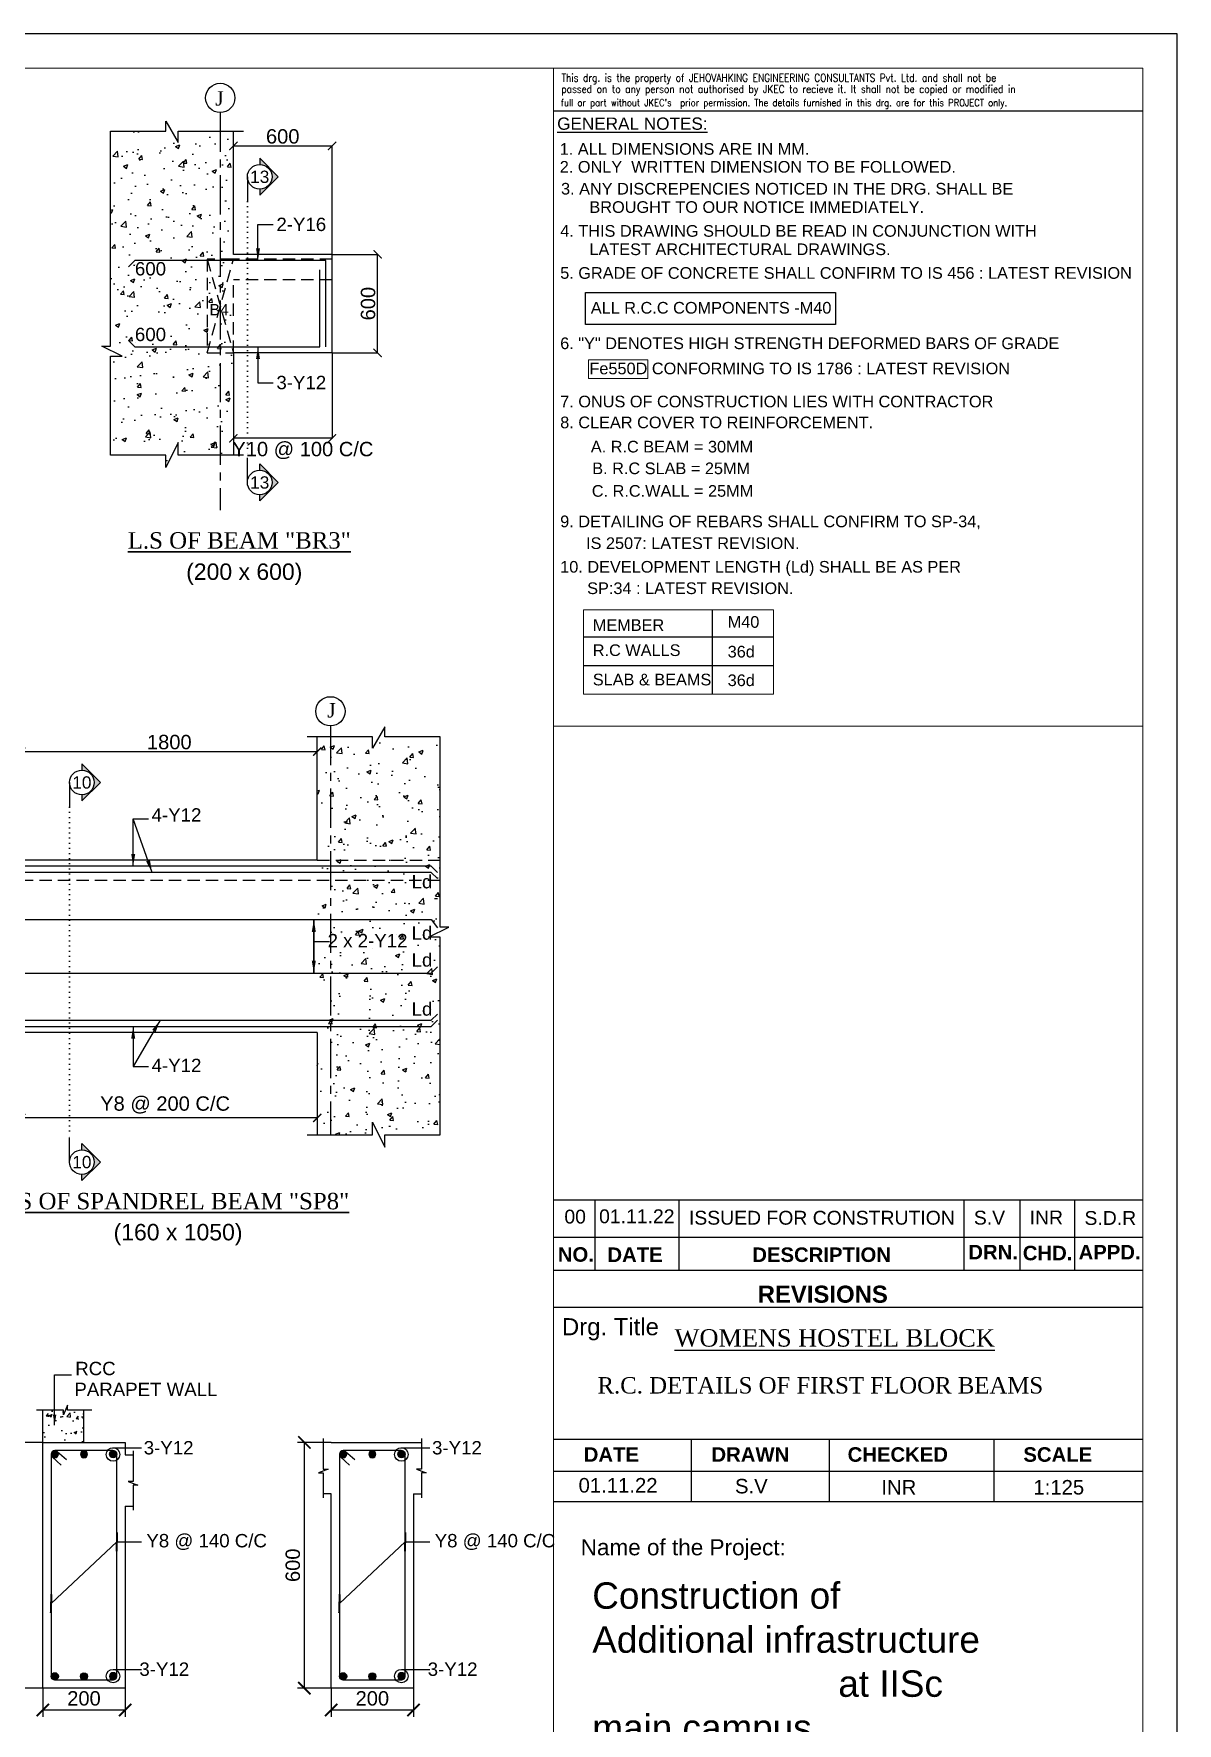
# Model space of a CAD drawing. Header units: inches. Extents: x -4972 to 102986, y -366693 to -295027.
# Drawn here: x 68871 to 96695, y -336153 to -295027 of the extents above; entities that cross this region are included whole.
import ezdxf
from ezdxf.enums import TextEntityAlignment as Align

# ---------------------------------------------------------------- set-up
doc = ezdxf.new("R2010")
doc.units = ezdxf.units.IN
doc.header["$MEASUREMENT"] = 0
for name, pattern in [('CENTER', [50.8, 31.75, -6.35, 6.35, -6.35]), ('DOT', [0.25, 0, -0.25]), ('Hidden', [3, 2, -1])]:
    doc.linetypes.add(name, pattern=pattern)
for name, color, linetype in [('1', 8, 'Continuous'), ('2', 5, 'Continuous'), ('4', 4, 'Continuous'), ('5', 2, 'Continuous'), ('ARROW', 5, 'Continuous'), ('BEAM TEXT', 4, 'Continuous'), ('DIM', 251, 'Continuous'), ('GIRD CIR', 1, 'Continuous'), ('GIRD TEXT', 4, 'Continuous'), ('GRID', 8, 'CENTER'), ('REINFORCEMENT', 3, 'Continuous'), ('SHEARWALL HATCH', 8, 'Continuous'), ('TEXT-1', 3, 'Continuous'), ('TITLE-2', 1, 'Continuous'), ('TITLE-3', 3, 'Continuous'), ('TITLE-4', 4, 'Continuous')]:
    doc.layers.add(name, color=color, linetype=linetype)
for name, color, linetype, lineweight in [('DIM2', 8, 'Continuous', 5), ('GRID NO', 4, 'Continuous', 9), ('JKEC COLHAT', 2, 'Continuous', 20), ('text', 4, 'Continuous', 30)]:
    doc.layers.add(name, color=color, linetype=linetype, lineweight=lineweight)
doc.styles.add('AB', font='arialbd.ttf')
doc.styles.add('Arial', font='arial.ttf', dxfattribs={"height": 4})
doc.styles.add('STYLET200', font='romans.shx', dxfattribs={"width": 0.85, "height": 200})
doc.styles.add('T-200', font='arial.ttf', dxfattribs={"height": 300})
doc.styles.add('T200', font='sanss___.ttf', dxfattribs={"height": 275})
doc.styles.add('T300', font='sanss___.ttf', dxfattribs={"height": 350})
doc.styles.add('T400', font='romantic.ttf')
doc.dimstyles.new('SCALE 25', dxfattribs={"dimtxt": 500, "dimasz": 200, "dimexe": 6, "dimexo": 0, "dimgap": 50, "dimtad": 1, "dimdec": 0, "dimlfac": 0.25, "dimrnd": 5, "dimzin": 3, "dimdsep": 46, "dimtxsty": 'T300', "dimblk": 'ARCHTICK', "dimcen": 0.09, "dimclrd": 5, "dimclre": 8, "dimclrt": 1, "dimadec": 0, "dimazin": 0, "dimtfac": 1, "dimtdec": 0, "dimtix": 1, "dimtofl": 0, "dimtmove": 2, "dimatfit": 3, "dimfxl": 1, "dimtolj": 1, "dimtzin": 0, "dimlwd": -1, "dimlwe": -1, "dimarcsym": 0})
doc.dimstyles.new('SCALE-10', dxfattribs={"dimtxt": 350, "dimasz": 300, "dimexe": 170, "dimexo": 0, "dimgap": 100, "dimtad": 1, "dimdec": 0, "dimlfac": 0.1, "dimrnd": 5, "dimzin": 12, "dimdsep": 46, "dimtxsty": 'T300', "dimblk": 'ARCHTICK', "dimcen": 0, "dimclrd": 5, "dimclre": 252, "dimclrt": 1, "dimadec": 1, "dimazin": 3, "dimtfac": 1, "dimtdec": 0, "dimtix": 1, "dimtmove": 2, "dimatfit": 3, "dimldrblk": 'ARCHTICK', "dimfxl": 5000, "dimtvp": 1, "dimtolj": 1, "dimtzin": 9, "dimarcsym": 2})
doc.dimstyles.new('T200', dxfattribs={"dimtxt": 275, "dimasz": 250, "dimexe": 0, "dimexo": 0, "dimgap": 5, "dimtad": 1, "dimdec": 0, "dimrnd": 5, "dimzin": 0, "dimdsep": 46, "dimtxsty": 'T200', "dimblk": 'ARCHTICK', "dimcen": 300, "dimclrd": 5, "dimclre": 252, "dimclrt": 1, "dimadec": 0, "dimazin": 0, "dimtfac": 50, "dimtdec": 0, "dimtofl": 0, "dimtmove": 2, "dimatfit": 3, "dimfxl": 1, "dimtolj": 1, "dimtzin": 0, "dimarcsym": 2})

# ---------------------------------------------------------------- blocks, each defined once
blk = doc.blocks.new('_ARCHTICK')
at = {"color": 0, "linetype": 'ByBlock', "const_width": 0.15}
blk.add_lwpolyline([(-0.5, -0.5), (0.5, 0.5)], dxfattribs=at)
blk = doc.blocks.new('*D74')
at = {"layer": 'Defpoints', "color": 0}
for p in [(68439, -329316), (69092, -329316), (69092, -335300)]:
    blk.add_point(p, dxfattribs=at)
at = {"layer": 'DIM', "color": 252, "lineweight": -2}
for p, q in [((69092, -329316), (68269, -329316)), ((69092, -335300), (68269, -335300))]:
    blk.add_line(p, q, dxfattribs=at)
at = {"layer": 'DIM', "color": 5, "lineweight": -2}
blk.add_line((68439, -335300), (68439, -329316), dxfattribs=at)
at = {"layer": 'DIM', "color": 5, "lineweight": -2, "xscale": 300, "yscale": 300, "zscale": 300}
for p, rotation in [((68439, -329316), 90), ((68439, -335300), 270)]:
    blk.add_blockref('_ARCHTICK', p, dxfattribs=dict(at, rotation=rotation))
at = {"layer": 'DIM', "color": 1, "insert": (68158, -332308), "char_height": 350, "attachment_point": 5, "rotation": 90, "style": 'T300'}
blk.add_mtext('\\A1;600', dxfattribs=at)
blk = doc.blocks.new('*D75')
at = {"layer": 'Defpoints', "color": 0}
for p in [(69092, -335300), (71092, -335300), (71092, -335830)]:
    blk.add_point(p, dxfattribs=at)
at = {"layer": 'DIM', "color": 252, "lineweight": -2}
for p, q in [((69092, -335300), (69092, -336000)), ((71092, -335300), (71092, -336000))]:
    blk.add_line(p, q, dxfattribs=at)
at = {"layer": 'DIM', "color": 5, "lineweight": -2}
blk.add_line((69092, -335830), (71092, -335830), dxfattribs=at)
at = {"layer": 'DIM', "color": 5, "lineweight": -2, "xscale": 300, "yscale": 300, "zscale": 300, "rotation": 180}
blk.add_blockref('_ARCHTICK', (69092, -335830), dxfattribs=at)
at = {"layer": 'DIM', "color": 5, "lineweight": -2, "xscale": 300, "yscale": 300, "zscale": 300}
blk.add_blockref('_ARCHTICK', (71092, -335830), dxfattribs=at)
at = {"layer": 'DIM', "color": 1, "insert": (70092, -335550), "char_height": 350, "attachment_point": 5, "style": 'T300'}
blk.add_mtext('\\A1;200', dxfattribs=at)
blk = doc.blocks.new('ROD')
at = {"layer": '5'}
h = blk.add_hatch(color=256, dxfattribs=at)
edge = h.paths.add_edge_path()
edge.add_arc((0, 0), 135, 0, 360)
at = {"layer": '5', "color": 6}
blk.add_circle((0, 0), 135, dxfattribs=at)
blk = doc.blocks.new('*D76')
at = {"layer": 'Defpoints', "color": 0}
for p in [(75455, -329316), (76108, -329316), (76108, -335300)]:
    blk.add_point(p, dxfattribs=at)
at = {"layer": 'DIM', "color": 252, "lineweight": -2}
for p, q in [((76108, -329316), (75285, -329316)), ((76108, -335300), (75285, -335300))]:
    blk.add_line(p, q, dxfattribs=at)
at = {"layer": 'DIM', "color": 5, "lineweight": -2}
blk.add_line((75455, -335300), (75455, -329316), dxfattribs=at)
at = {"layer": 'DIM', "color": 5, "lineweight": -2, "xscale": 300, "yscale": 300, "zscale": 300}
for p, rotation in [((75455, -329316), 90), ((75455, -335300), 270)]:
    blk.add_blockref('_ARCHTICK', p, dxfattribs=dict(at, rotation=rotation))
at = {"layer": 'DIM', "color": 1, "insert": (75175, -332308), "char_height": 350, "attachment_point": 5, "rotation": 90, "style": 'T300'}
blk.add_mtext('\\A1;600', dxfattribs=at)
blk = doc.blocks.new('*D77')
at = {"layer": 'Defpoints', "color": 0}
for p in [(76108, -335300), (78109, -335300), (78109, -335830)]:
    blk.add_point(p, dxfattribs=at)
at = {"layer": 'DIM', "color": 252, "lineweight": -2}
for p, q in [((76108, -335300), (76108, -336000)), ((78109, -335300), (78109, -336000))]:
    blk.add_line(p, q, dxfattribs=at)
at = {"layer": 'DIM', "color": 5, "lineweight": -2}
blk.add_line((76108, -335830), (78109, -335830), dxfattribs=at)
at = {"layer": 'DIM', "color": 5, "lineweight": -2, "xscale": 300, "yscale": 300, "zscale": 300, "rotation": 180}
blk.add_blockref('_ARCHTICK', (76108, -335830), dxfattribs=at)
at = {"layer": 'DIM', "color": 5, "lineweight": -2, "xscale": 300, "yscale": 300, "zscale": 300}
blk.add_blockref('_ARCHTICK', (78109, -335830), dxfattribs=at)
at = {"layer": 'DIM', "color": 1, "insert": (77109, -335550), "char_height": 350, "attachment_point": 5, "style": 'T300'}
blk.add_mtext('\\A1;200', dxfattribs=at)
blk = doc.blocks.new('*D85')
at = {"layer": 'Defpoints', "color": 0}
for p in [(68568, -319340), (75768, -319340), (68568, -321418)]:
    blk.add_point(p, dxfattribs=at)
at = {"layer": 'DIM', "color": 8}
for p, q in [((68568, -319340), (68568, -321424)), ((75768, -319340), (75768, -321424))]:
    blk.add_line(p, q, dxfattribs=at)
at = {"layer": 'DIM', "color": 5}
blk.add_line((75768, -321418), (68568, -321418), dxfattribs=at)
at = {"layer": 'DIM', "color": 5, "xscale": 200, "yscale": 200, "zscale": 200, "rotation": 180}
blk.add_blockref('_ARCHTICK', (68568, -321418), dxfattribs=at)
at = {"layer": 'DIM', "color": 5, "xscale": 200, "yscale": 200, "zscale": 200}
blk.add_blockref('_ARCHTICK', (75768, -321418), dxfattribs=at)
at = {"layer": 'DIM', "color": 1, "insert": (72066, -321103), "char_height": 350, "attachment_point": 5, "style": 'T300'}
blk.add_mtext('\\A1;Y8 @ 200 C/C', dxfattribs=at)
blk = doc.blocks.new('*D86')
at = {"layer": 'Defpoints', "color": 0}
for p in [(68568, -312501), (75768, -312501), (75768, -312501)]:
    blk.add_point(p, dxfattribs=at)
at = {"layer": 'DIM', "color": 8}
for p, q in [((68568, -312501), (68568, -312495)), ((75768, -312501), (75768, -312495))]:
    blk.add_line(p, q, dxfattribs=at)
at = {"layer": 'DIM', "color": 5}
blk.add_line((68568, -312501), (75768, -312501), dxfattribs=at)
at = {"layer": 'DIM', "color": 5, "xscale": 200, "yscale": 200, "zscale": 200, "rotation": 180}
blk.add_blockref('_ARCHTICK', (68568, -312501), dxfattribs=at)
at = {"layer": 'DIM', "color": 5, "xscale": 200, "yscale": 200, "zscale": 200}
blk.add_blockref('_ARCHTICK', (75768, -312501), dxfattribs=at)
at = {"layer": 'DIM', "color": 1, "insert": (72168, -312270), "char_height": 350, "attachment_point": 5, "style": 'T300'}
blk.add_mtext('\\A1;1800', dxfattribs=at)
blk = doc.blocks.new('*D89')
at = {"layer": 'Defpoints', "color": 0}
for p in [(76128, -300396), (77237, -300396), (76128, -302796)]:
    blk.add_point(p, dxfattribs=at)
at = {"layer": 'DIM', "color": 8}
for p, q in [((76128, -300396), (77243, -300396)), ((76128, -302796), (77243, -302796))]:
    blk.add_line(p, q, dxfattribs=at)
at = {"layer": 'DIM', "color": 5}
blk.add_line((77237, -302796), (77237, -300396), dxfattribs=at)
at = {"layer": 'DIM', "color": 5, "xscale": 200, "yscale": 200, "zscale": 200}
for p, rotation in [((77237, -300396), 90), ((77237, -302796), 270)]:
    blk.add_blockref('_ARCHTICK', p, dxfattribs=dict(at, rotation=rotation))
at = {"layer": 'DIM', "color": 1, "insert": (77006, -301596), "char_height": 350, "attachment_point": 5, "rotation": 90, "style": 'T300'}
blk.add_mtext('\\A1;600', dxfattribs=at)
blk = doc.blocks.new('*D90')
at = {"layer": 'Defpoints', "color": 0}
for p in [(73728, -302796), (76128, -302796), (73728, -304874)]:
    blk.add_point(p, dxfattribs=at)
at = {"layer": 'DIM', "color": 8}
for p, q in [((73728, -302796), (73728, -304880)), ((76128, -302796), (76128, -304880))]:
    blk.add_line(p, q, dxfattribs=at)
at = {"layer": 'DIM', "color": 5}
blk.add_line((76128, -304874), (73728, -304874), dxfattribs=at)
at = {"layer": 'DIM', "color": 5, "xscale": 200, "yscale": 200, "zscale": 200, "rotation": 180}
blk.add_blockref('_ARCHTICK', (73728, -304874), dxfattribs=at)
at = {"layer": 'DIM', "color": 5, "xscale": 200, "yscale": 200, "zscale": 200}
blk.add_blockref('_ARCHTICK', (76128, -304874), dxfattribs=at)
at = {"layer": 'DIM', "color": 1, "insert": (75419, -305171), "char_height": 350, "attachment_point": 5, "style": 'T300'}
blk.add_mtext('\\A1;Y10 @ 100 C/C', dxfattribs=at)
blk = doc.blocks.new('*D91')
at = {"layer": 'Defpoints', "color": 0}
for p in [(76128, -297756), (73728, -300396), (76128, -300396)]:
    blk.add_point(p, dxfattribs=at)
at = {"layer": 'DIM', "color": 8}
for p, q in [((73728, -300396), (73728, -297750)), ((76128, -300396), (76128, -297750))]:
    blk.add_line(p, q, dxfattribs=at)
at = {"layer": 'DIM', "color": 5}
blk.add_line((73728, -297756), (76128, -297756), dxfattribs=at)
at = {"layer": 'DIM', "color": 5, "xscale": 200, "yscale": 200, "zscale": 200, "rotation": 180}
blk.add_blockref('_ARCHTICK', (73728, -297756), dxfattribs=at)
at = {"layer": 'DIM', "color": 5, "xscale": 200, "yscale": 200, "zscale": 200}
blk.add_blockref('_ARCHTICK', (76128, -297756), dxfattribs=at)
at = {"layer": 'DIM', "color": 1, "insert": (74928, -297526), "char_height": 350, "attachment_point": 5, "style": 'T300'}
blk.add_mtext('\\A1;600', dxfattribs=at)

msp = doc.modelspace()

# ---------------------------------------------------------------- hatches: boundary and pattern name
at = {"layer": '1'}
h = msp.add_hatch(dxfattribs=at)
h.set_pattern_fill('AR-CONC', color=256, scale=150, style=0)
h.set_pattern_definition([(50, (-99208.3, -147720.4), (1075.8903, -94.1282), [112.5, -1237.5]), (355, (-99208.3, -147720.4), (-208.127, 1128.288), [90, -990]), (100.45144, (-99118.6, -147728.2), (867.7633, 1034.16), [95.6103, -1051.713]), (46.1842, (-99208.3, -147420.4), (1600.862, -248.279), [168.75, -1856.25]), (96.6356, (-99074.9, -147441), (1401.993, 1461.178), [143.416, -1577.571]), (351.1842, (-99208.3, -147420.4), (1401.993, 1461.178), [135, -1485]), (21, (-99058.3, -147495.4), (895.3606, -603.9283), [112.5, -1237.5]), (326, (-99058.3, -147495.4), (364.973, 1087.725), [90, -990]), (71.45144, (-98983.7, -147545.7), (1260.3336, 483.7967), [95.6103, -1051.713]), (37.5, (-99208.28, -147720.37), (18.2398, 499.3408), [0, -978, 0, -1005, 0, -993.75]), (7.5, (-99208.3, -147720.37), (394.6043, 591.6176), [0, -573, 0, -955.5, 0, -378.75]), (327.5, (-99542.78, -147720.37), (800.73365, -33.8323), [0, -375, 0, -1170, 0, -1552.5]), (317.5, (-99692.8, -147720.4), (874.7793, 150.1575), [0, -487.5, 0, -777, 0, -1102.5])])
h.paths.add_polyline_path([(73728, -297396), (72383, -297396), (72383, -297675.4), (72083, -297153.4), (72083, -297396), (70738, -297396), (70738, -300596), (73728, -300596)])
h.paths.add_polyline_path([(73728, -300596), (70738, -300596), (70738, -301116), (73728, -301116)])
h.paths.add_polyline_path([(70738, -305284), (72083, -305284), (72083, -305583.5), (72383, -304978.5), (72383, -305284), (73728, -305284), (73728, -301116), (70738, -301116), (70738, -302030.1), (70523.5, -302030.1), (71020.5, -302274.1), (70738, -302274.1)])
for points in [[(74818.7, -298507.6), (74368.7, -298957.6), (74368.7, -298807.6, 0.4142136), (74668.7, -298507.6, 0.4142136), (74368.7, -298207.6), (74368.7, -298057.6)], [(74818.7, -305948.8), (74368.7, -305498.8), (74368.7, -305648.8, -0.4142136), (74668.7, -305948.8, -0.4142136), (74368.7, -306248.8), (74368.7, -306398.8)], [(70490.2, -313252), (70040.2, -313702), (70040.2, -313552, 0.4142136), (70340.2, -313252, 0.4142136), (70040.2, -312952), (70040.2, -312802)], [(70490.2, -322493.2), (70040.2, -322043.2), (70040.2, -322193.2, -0.4142136), (70340.2, -322493.2, -0.4142136), (70040.2, -322793.2), (70040.2, -322943.2)]]:
    msp.add_hatch(color=30, dxfattribs=at).paths.add_polyline_path(points)
h = msp.add_hatch(dxfattribs=at)
h.set_pattern_fill('AR-CONC', color=256, scale=150, style=0)
h.set_pattern_definition([(50, (-103168.2, -162464.7), (1075.8903, -94.1282), [112.5, -1237.5]), (355, (-103168.2, -162464.7), (-208.127, 1128.288), [90, -990]), (100.45144, (-103078.6, -162472.6), (867.7633, 1034.16), [95.6103, -1051.713]), (46.1842, (-103168.2, -162164.7), (1600.862, -248.279), [168.75, -1856.25]), (96.6356, (-103034.8, -162185.4), (1401.993, 1461.178), [143.416, -1577.571]), (351.1842, (-103168.2, -162164.7), (1401.993, 1461.178), [135, -1485]), (21, (-103018.2, -162239.7), (895.3606, -603.9283), [112.5, -1237.5]), (326, (-103018.2, -162239.7), (364.973, 1087.725), [90, -990]), (71.45144, (-102943.6, -162290.1), (1260.3336, 483.7967), [95.6103, -1051.713]), (37.5, (-103168.24, -162464.74), (18.2398, 499.3408), [0, -978, 0, -1005, 0, -993.75]), (7.5, (-103168.24, -162464.74), (394.6043, 591.6176), [0, -573, 0, -955.5, 0, -378.75]), (327.5, (-103502.74, -162464.74), (800.73365, -33.8323), [0, -375, 0, -1170, 0, -1552.5]), (317.5, (-103652.74, -162464.74), (874.7793, 150.1575), [0, -487.5, 0, -777, 0, -1102.5])])
h.paths.add_polyline_path([(75768, -312340.3), (77113, -312340.3), (77263, -312640.3), (77263, -312040.3), (77413, -312340.3), (78758, -312340.3), (78758, -315340.3), (75768, -315340.3)])
h.paths.add_polyline_path([(75768, -315340.3), (78758, -315340.3), (78758, -315860.3), (75768, -315860.3)])
h.paths.add_polyline_path([(78758, -321828.4), (77413, -321828.4), (77413, -322127.9), (77113, -321522.9), (77113, -321828.4), (75768, -321828.4), (75768, -315860.3), (78758, -315860.3), (78758, -316774.4), (78972.6, -316774.4), (78475.6, -317018.4), (78758, -317018.4)])
at = {"layer": 'SHEARWALL HATCH'}
h = msp.add_hatch(dxfattribs=at)
h.set_pattern_fill('AR-CONC', color=256, scale=4, style=0)
h.set_pattern_definition([(50, (-2092558.56, 410088.03), (728.73868, -63.75634), [76.2, -838.2]), (355, (-2092558.56, 410088), (-140.9713, 764.22657), [60.96, -670.56]), (100.451, (-2092497.8, 410082.7), (587.77, 700.46675), [64.76, -712.36]), (46.1842, (-2092558.6, 410291.2), (1084.31616, -168.1693), [114.3, -1257.3]), (96.6356, (-2092468.2, 410277.2), (949.61694, 989.7022), [97.14, -1068.54]), (351.184, (-2092558.6, 410291.2), (949.6184, 989.70047), [91.44, -1005.84]), (21, (-2092456.96, 410240.43), (606.45952, -409.06207), [76.2, -838.2]), (326, (-2092456.96, 410240.4), (247.20811, 736.75186), [60.96, -670.56]), (71.4514, (-2092406.4, 410206.34), (853.66596, 327.69143), [64.76, -712.36]), (37.5, (-2092558.56, 410088.03), (12.354413, 338.220155), [0, -662.432, 0, -680.72, 0, -673.1]), (7.5, (-2092558.56, 410088.03), (267.27865, 400.7223), [0, -388.112, 0, -647.192, 0, -256.54]), (327.5, (-2092785.12, 410088.03), (542.36238, -22.914976), [0, -254, 0, -792.48, 0, -1051.56]), (317.5, (-2092886.72, 410088.03), (592.51673, 101.70596), [0, -330.2, 0, -526.288, 0, -746.76])])
h.paths.add_polyline_path([(70092, -328535.5), (69092, -328535.5), (69092, -329316.2), (70092, -329316.2)])

# ---------------------------------------------------------------- linework, layer by layer
at = {"linetype": 'DOT', "ltscale": 500}
for p, q in [((74068.7, -299107.6), (74068.7, -305348.8)), ((69740.2, -313852), (69740.2, -321893.2))]:
    msp.add_line(p, q, dxfattribs=at)
at = {"layer": '1', "color": 30}
for p, q in [((74068.7, -298507.6), (74068.7, -299107.6)), ((74068.7, -305948.8), (74068.7, -305348.8)), ((69740.2, -313252), (69740.2, -313852)), ((69740.2, -322493.2), (69740.2, -321893.2))]:
    msp.add_line(p, q, dxfattribs=at)
at = {"layer": '1', "linetype": 'Hidden', "lineweight": -3, "ltscale": 150}
for p, q in [((73088, -300516), (73728, -302796)), ((73088, -302796), (73728, -300516)), ((76128, -300516), (73728, -300516)), ((76128, -301016), (73728, -301016)), ((75768, -315140.3), (78758, -315140.3)), ((78758, -315640.3), (65578, -315640.3))]:
    msp.add_line(p, q, dxfattribs=at)
at = {"layer": '1', "lineweight": -3, "ltscale": 0.5}
for points in [[(73975.5, -305284), (72383, -305284), (72383, -304978.5), (72083, -305583.5), (72083, -305284), (70738, -305284), (70738, -302874.1), (71020.5, -302874.1), (70523.5, -302630.1), (70738, -302630.1), (70738, -297396), (72083, -297396), (72083, -297153.4), (72383, -297675.4), (72383, -297396), (73975.5, -297396)], [(78758, -312140.3), (77413, -312140.3), (77413, -311897.8), (77113, -312419.8), (77113, -312140.3), (75520.6, -312140.3)], [(78758, -321828.4), (78758, -317018.4), (78475.6, -317018.4), (78972.6, -316774.4), (78758, -316774.4), (78758, -312140.3)], [(75520.6, -321828.4), (77113, -321828.4), (77113, -321522.9), (77413, -322127.9), (77413, -321828.4), (78758, -321828.4)]]:
    msp.add_lwpolyline(points, dxfattribs=at)
at = {"layer": '1', "color": 30}
for points in [[(74368.7, -298807.6), (74368.7, -298957.6), (74818.7, -298507.6), (74368.7, -298057.6), (74368.7, -298207.6)], [(74368.7, -305648.8), (74368.7, -305498.8), (74818.7, -305948.8), (74368.7, -306398.8), (74368.7, -306248.8)], [(70040.2, -313552), (70040.2, -313702), (70490.2, -313252), (70040.2, -312802), (70040.2, -312952)], [(70040.2, -322193.2), (70040.2, -322043.2), (70490.2, -322493.2), (70040.2, -322943.2), (70040.2, -322793.2)]]:
    msp.add_lwpolyline(points, dxfattribs=at)
at = {"layer": '1', "linetype": 'Hidden', "lineweight": -3, "ltscale": 150}
msp.add_lwpolyline([(73728, -300516), (73088, -300516), (73088, -302796), (73728, -302796), (73728, -301016)], dxfattribs=at)
at = {"layer": '1'}
for points in [[(70281.1, -328535.5), (69689.9, -328535.5), (69689.9, -328407.8), (69595.1, -328646.4), (69595.1, -328535.5), (68939.3, -328535.5)], [(75908.5, -329218.9), (75908.5, -329964.9), (76036.2, -329964.9), (75797.7, -330059.7), (75908.5, -330059.7), (75908.5, -330669.7)], [(78308.5, -329218.9), (78308.5, -329964.9), (78180.8, -329964.9), (78419.3, -330059.7), (78308.5, -330059.7), (78308.5, -330669.7)], [(71292, -329518.9), (71292, -330264.9), (71164.3, -330264.9), (71402.8, -330359.7), (71292, -330359.7), (71292, -330969.7)]]:
    msp.add_lwpolyline(points, dxfattribs=at)
at = {"layer": '1', "color": 30}
for centre in [(74368.7, -298507.6), (74368.7, -305948.8), (70040.2, -313252), (70040.2, -322493.2)]:
    msp.add_circle(centre, 300, dxfattribs=at)
at = {"layer": '2'}
for p, q in [((73728, -300396), (73728, -297396)), ((76128, -300396), (73728, -300396)), ((76128, -302796), (76128, -300396)), ((76128, -302796), (73728, -302796)), ((73728, -302796), (73728, -305284)), ((75768, -315140.3), (75768, -312140.3)), ((75768, -315140.3), (68568, -315140.3)), ((75768, -319340.3), (68568, -319340.3)), ((75768, -319340.3), (75768, -321828.4)), ((69092, -329316.2), (69092, -328535.5)), ((70092, -329316.2), (70092, -328535.5)), ((76108.5, -329316.2), (75908.5, -329316.2)), ((78108.5, -329316.2), (78308.5, -329316.2)), ((70788.5, -329445.3), (71490, -329445.3)), ((71092, -329616.2), (71292, -329616.2)), ((77805, -329445.3), (78506.5, -329445.3)), ((76108.5, -330566.2), (75908.5, -330566.2)), ((78108.5, -330566.2), (78308.5, -330566.2)), ((71092, -330866.2), (71292, -330866.2)), ((70892, -331738.2), (71490, -331738.2)), ((77908.5, -331738.2), (78506.5, -331738.2)), ((70799.7, -334841.2), (71490, -334841.2)), ((77816.2, -334841.2), (78506.5, -334841.2))]:
    msp.add_line(p, q, dxfattribs=at)
for points in [[(71092, -330866.2), (71092, -335299.5), (69092, -335299.5), (69092, -329316.2), (71092, -329316.2), (71092, -329616.2)], [(76108.5, -329316.2), (78108.5, -329316.2)], [(78108.5, -330566.2), (78108.5, -335299.5), (76108.5, -335299.5), (76108.5, -330566.2)]]:
    msp.add_lwpolyline(points, dxfattribs=at)
for centre in [(70799.7, -329609.9), (77816.2, -329609.9), (70799.7, -335005.8), (77816.2, -335005.8)]:
    msp.add_circle(centre, 164.6, dxfattribs=at)
at = {"layer": '5', "lineweight": -3, "ltscale": 0.5}
for p, q in [((75978, -302646), (75978, -300546)), ((75828, -302646), (75828, -300774.1))]:
    msp.add_line(p, q, dxfattribs=at)
at = {"layer": '5'}
for p, q in [((69322.6, -329676.4), (69533.3, -329867.2)), ((69435.4, -329534.9), (69669, -329733.7)), ((76339.1, -329676.4), (76549.8, -329867.2)), ((76451.9, -329534.9), (76685.5, -329733.7))]:
    msp.add_line(p, q, dxfattribs=at)
at = {"layer": '5', "lineweight": -3, "ltscale": 0.5}
for points in [[(75978, -300546), (71328, -300546), (71178, -300696)], [(71178, -302496), (71328, -302646), (75828, -302646)], [(78693, -315440.3), (78543, -315290.3), (65793, -315290.3), (65643, -315440.3)], [(78693, -315440.3), (78543, -315290.3), (65793, -315290.3), (65643, -315440.3)], [(78693, -315590.3), (78543, -315440.3), (65793, -315440.3), (65643, -315590.3)], [(65643, -316769.1), (65793, -316590.3), (78543, -316590.3), (78693, -316791.9)], [(65643, -317740.3), (65793, -317890.3), (78543, -317890.3), (78693, -317740.3)], [(65643, -318890.3), (65793, -319040.3), (78543, -319040.3), (78693, -318890.3)], [(65643, -319040.3), (65793, -319190.3), (78543, -319190.3), (78693, -319040.3)]]:
    msp.add_lwpolyline(points, dxfattribs=at)
at = {"layer": '5'}
for points in [[(69392, -335099.5), (70792, -335099.5, 0.4142136), (70892, -334999.5), (70892, -329616.2, 0.4142136), (70792, -329516.2), (69392, -329516.2, 0.4142136), (69292, -329616.2), (69292, -334999.5, 0.4142136)], [(76408.5, -335099.5), (77808.5, -335099.5, 0.4142136), (77908.5, -334999.5), (77908.5, -329616.2, 0.4142136), (77808.5, -329516.2), (76408.5, -329516.2, 0.4142136), (76308.5, -329616.2), (76308.5, -334999.5, 0.4142136)]]:
    msp.add_lwpolyline(points, format="xyb", close=True, dxfattribs=at)
at = {"layer": 'ARROW'}
msp.add_lwpolyline([(75684.8, -317123.7), (76069.4, -317123.7)], dxfattribs=at)
at = {"layer": 'Defpoints', "ltscale": 0.2}
msp.add_lwpolyline([(-4971.8, -366693.3), (96694.8, -366693.3), (96694.8, -295026.7), (-4971.8, -295026.7)], close=True, dxfattribs=at)
at = {"layer": 'DIM', "color": 1}
for p, q in [((85378.3, -309045.8), (85378.3, -311100.4)), ((82246.4, -309707.4), (86867.6, -309707.4)), ((82246.4, -310403.9), (86867.6, -310403.9))]:
    msp.add_line(p, q, dxfattribs=at)
msp.add_lwpolyline([(82293.3, -301324.9), (88380.3, -301324.9), (88380.3, -302100.2), (82293.3, -302100.2)], close=True, dxfattribs=at)
at = {"layer": 'DIM2', "color": 1}
for points in [[(82369.6, -302963.8), (83814.1, -302963.8), (83814.1, -303414.2), (82369.6, -303414.2)], [(82246.4, -309045.8), (86867.6, -309045.8), (86867.6, -311100.4), (82246.4, -311100.4)]]:
    msp.add_lwpolyline(points, close=True, dxfattribs=at)
at = {"layer": 'GIRD CIR'}
for centre in [(73408, -296588.9, 0), (76088, -311519.8)]:
    msp.add_circle(centre, 356.5, dxfattribs=at)
at = {"layer": 'GRID', "ltscale": 30}
for p, q in [((73408, -296945.4, 0), (73408, -306620, 0)), ((76088, -311876.3), (76088, -321828.4))]:
    msp.add_line(p, q, dxfattribs=at)
at = {"layer": 'JKEC COLHAT', "ltscale": 0.2}
for p, q in [((81520.6, -320069.8), (81520.6, -295860)), ((81520.6, -311879.4), (95861.5, -311879.4)), ((81520.6, -365860), (81520.6, -318843.2))]:
    msp.add_line(p, q, dxfattribs=at)
msp.add_lwpolyline([(-4138.5, -365860), (95861.5, -365860), (95861.5, -295860), (-4138.5, -295860)], close=True, dxfattribs=at)
at = {"layer": 'TITLE-2', "color": 5}
for p, q in [((95861.5, -296911.1), (81520.6, -296911.1)), ((81520.6, -323411), (95861.5, -323411)), ((82520.6, -323411), (82520.6, -325127.2)), ((84563.7, -323411), (84563.7, -325127.2)), ((81520.6, -324319.6), (95861.5, -324319.6)), ((84878, -330752.7), (84878, -329237.7)), ((88235.4, -330752.7), (88235.4, -329237.7)), ((92242.4, -330752.7), (92242.4, -329237.7)), ((81520.6, -330020), (95861.5, -330020))]:
    msp.add_line(p, q, dxfattribs=at)
at = {"layer": 'TITLE-2', "color": 5, "ltscale": 300}
for p, q in [((91509.5, -325127.2), (91509.5, -323411)), ((92872, -325127.2), (92872, -323411)), ((94204, -325127.2), (94204, -323411))]:
    msp.add_line(p, q, dxfattribs=at)
at = {"layer": 'TITLE-3', "color": 5}
for p, q in [((81520.6, -325127.2), (95861.5, -325127.2)), ((81520.6, -329237.7), (95861.5, -329237.7)), ((81520.6, -330752.7), (95861.5, -330752.7))]:
    msp.add_line(p, q, dxfattribs=at)
at = {"layer": 'TITLE-3'}
msp.add_line((81520.6, -326021.8), (95861.5, -326021.8), dxfattribs=at)

# ---------------------------------------------------------------- block references
at = {"layer": '5', "rotation": 180}
for p, xscale, yscale, zscale in [((69381.5, -329605.1), -0.6479999998482526, 0.6479999998491621, 0.6479999998491258), ((70092, -329603.7), -0.6479999998482526, 0.6479999998491621, 0.6479999998491258), ((70802.5, -329605.1), 0.6479999998482526, 0.6479999998482526, 0.6479999998482526), ((76398, -329605.1), -0.6479999998482526, 0.6479999998491621, 0.6479999998491258), ((77108.5, -329603.7), -0.6479999998482526, 0.6479999998491621, 0.6479999998491258), ((77819, -329605.1), 0.6479999998482526, 0.6479999998482526, 0.6479999998482526)]:
    msp.add_blockref('ROD', p, dxfattribs=dict(at, xscale=xscale, yscale=yscale, zscale=zscale))
at = {"layer": '5'}
for p, xscale, yscale, zscale in [((69381.5, -335010.6), 0.6479999998482526, 0.6479999998482526, 0.6479999998482526), ((70092, -335012), 0.6479999998482526, 0.6479999998482526, 0.6479999998482526), ((70802.5, -335010.6), -0.6479999998482526, 0.6479999998491621, 0.6479999998491258), ((76398, -335010.6), 0.6479999998482526, 0.6479999998482526, 0.6479999998482526), ((77108.5, -335012), 0.6479999998482526, 0.6479999998482526, 0.6479999998482526), ((77819, -335010.6), -0.6479999998482526, 0.6479999998491621, 0.6479999998491258)]:
    msp.add_blockref('ROD', p, dxfattribs=dict(at, xscale=xscale, yscale=yscale, zscale=zscale))

# ---------------------------------------------------------------- texts
at = {"layer": '4', "insert": (82460.6, -332724.1), "char_height": 642.857, "width": 9746.667, "attachment_point": 1, "style": 'T200'}
msp.add_mtext('Construction of Additional infrastructure                          at IISc main campus, Bangalore.', dxfattribs=at)
at = {"layer": 'BEAM TEXT', "style": 'T300'}
msp.add_text('B4', height=275, dxfattribs=at).set_placement((73146, -301879.6))
at = {"layer": 'GIRD TEXT', "ltscale": 7, "style": 'T400'}
for p in [(73286.7, -296773.6), (76012.4, -311669.8)]:
    msp.add_text('J', height=350, dxfattribs=at).set_placement(p)
at = {"layer": 'GRID NO', "style": 'T-200'}
for s, p in [('13', (74368.7, -298507.6)), ('13', (74368.7, -305948.8)), ('10', (70040.2, -313252)), ('10', (70040.2, -322493.2))]:
    msp.add_text(s, height=300, dxfattribs=at).set_placement(p, align=Align.MIDDLE)
at = {"layer": 'REINFORCEMENT', "style": 'T300'}
for s, p in [('2-Y16', (75380.1, -299665.9)), ('3-Y12', (75380.1, -303515.7)), ('4-Y12', (72343.6, -314042.1)), ('2 x 2-Y12', (76992.4, -317102.4)), ('4-Y12', (72343.6, -320139.9))]:
    msp.add_text(s, height=325, dxfattribs=at).set_placement(p, align=Align.MIDDLE_CENTER)
for s, p in [('RCC', (69879.3, -327680.3)), ('PARAPET WALL', (69858.4, -328188.4)), ('3-Y12', (71545.7, -329609.6)), ('3-Y12', (78562.2, -329609.6)), ('Y8 @ 140 C/C', (71610.2, -331871.6)), ('Y8 @ 140 C/C', (78626.7, -331871.6)), ('3-Y12', (71440.1, -334999.7)), ('3-Y12', (78456.6, -334999.7))]:
    msp.add_text(s, height=325, dxfattribs=at).set_placement(p)
at = {"layer": 'text', "style": 'T300'}
for s, p in [('1. ALL DIMENSIONS ARE IN MM.', (81668.2, -297972)), ('2. ONLY  WRITTEN DIMENSION TO BE FOLLOWED.', (81669.5, -298406.9)), ('3. ANY DISCREPENCIES NOTICED IN THE DRG. SHALL BE ', (81700.7, -298940)), ('BROUGHT TO OUR NOTICE IMMEDIATELY.', (82391.7, -299386.6)), ('4. THIS DRAWING SHOULD BE READ IN CONJUNCTION WITH ', (81680.7, -299967.3)), ('LATEST ARCHITECTURAL DRAWINGS.', (82391.7, -300413.9)), ('5. GRADE OF CONCRETE SHALL CONFIRM TO IS 456 : LATEST REVISION', (81680.7, -300990.9)), ('6. "Y" DENOTES HIGH STRENGTH DEFORMED BARS OF GRADE', (81680.7, -302702.8)), ('Fe550D CONFORMING TO IS 1786 : LATEST REVISION', (82391.7, -303315.5)), ('7. ONUS OF CONSTRUCTION LIES WITH CONTRACTOR', (81680.7, -304119.9)), ('8. CLEAR COVER TO REINFORCEMENT.', (81680.7, -304629.1)), ('A. R.C BEAM = 30MM', (82425.7, -305218.8)), ('B. R.C SLAB = 25MM  ', (82460.7, -305746.9)), ('C. R.C.WALL = 25MM', (82449.5, -306296.4)), ('9. DETAILING OF REBARS SHALL CONFIRM TO SP-34,', (81680.7, -307038.5)), ('IS 2507: LATEST REVISION.', (82309.6, -307568.5)), ('10. DEVELOPMENT LENGTH (Ld) SHALL BE AS PER ', (81680.7, -308143.9)), ('SP:34 : LATEST REVISION.', (82337.1, -308665.6))]:
    msp.add_text(s, height=283.574, dxfattribs=at).set_placement(p)
at = {"layer": 'text', "color": 3, "style": 'Arial'}
for s, height, p in [('ALL R.C.C COMPONENTS -M40', 283.574, (82425, -301838)), ('M40', 283.57, (85755.7, -309485.9)), ('MEMBER', 283.57, (82473.5, -309562.6)), ('R.C WALLS ', 283.57, (82473.5, -310173.8)), ('36d', 283.57, (85755.7, -310209.4)), ('SLAB & BEAMS', 283.574, (82473.5, -310888.5)), ('36d', 283.57, (85755.7, -310905.9))]:
    msp.add_text(s, height=height, dxfattribs=at).set_placement(p)
at = {"layer": 'text', "style": 'T400'}
for s, p in [('%%UL.S OF BEAM "BR3"', (73871.4, -307359)), ('%%UL.S OF SPANDREL BEAM "SP8"', (72262.5, -323442.9))]:
    msp.add_text(s, height=400, dxfattribs=at).set_placement(p, align=Align.MIDDLE_CENTER)
at = {"layer": 'text', "color": 6, "style": 'T300'}
for s, p in [('(200 x 600)', (73992.5, -308121.2)), ('(160 x 1050)', (72380.6, -324198.5))]:
    msp.add_text(s, height=400, dxfattribs=at).set_placement(p, align=Align.MIDDLE_CENTER)
at = {"layer": 'TEXT-1', "color": 6, "style": 'T300'}
for s, p in [('600', (71710.5, -300746.9)), ('600', (71710.5, -302344.9)), ('Ld', (78317.1, -315667.3)), ('Ld', (78317.1, -316917)), ('Ld', (78317.1, -317573.1)), ('Ld', (78317.1, -318766.5))]:
    msp.add_text(s, height=325, dxfattribs=at).set_placement(p, align=Align.MIDDLE_CENTER)
at = {"layer": 'TITLE-2', "style": 'STYLET200', "width": 0.85}
for s, height, p in [('This drg. is the property of JEHOVAHKING ENGINEERING CONSULTANTS Pvt. Ltd. and shall not be ', 188.831, (81712.2, -296192.9)), ('passed on to any person not authorised by JKEC to recieve it. It shall not be copied or modified in ', 188.831, (81707.5, -296466.9)), ("full or part without JKEC's  prior permission. The details furnished in this drg. are for this PROJECT only.", 175.88, (81696.4, -296791.7))]:
    msp.add_text(s, height=height, dxfattribs=at).set_placement(p)
at = {"layer": 'TITLE-2', "ltscale": 300, "style": 'Arial'}
for s, height, p in [('00', 337.5, (82044.4, -323820.1)), ('01.11.22', 337.5, (83544.3, -323812.6)), ('ISSUED FOR CONSTRUTION', 337.5, (88047.5, -323847.9)), ('S.V', 337.5, (92126.5, -323845.7)), ('INR', 337.5, (93510.6, -323840.6)), ('S.D.R', 337.5, (95067.3, -323853.4)), ('01.11.22', 353.57, (83088.5, -330360.1)), ('S.V', 353.57, (86332, -330381.8)), ('INR', 353.57, (89920, -330409)), ('1:125', 353.57, (93812.9, -330409))]:
    msp.add_text(s, height=height, dxfattribs=at).set_placement(p, align=Align.MIDDLE)
at = {"layer": 'TITLE-2', "color": 9, "ltscale": 300, "style": 'AB'}
for s, height, p in [('NO.', 353.57, (82061.7, -324741.5)), ('DATE', 353.57, (83501.5, -324747.9)), ('DESCRIPTION', 353.571, (88042.6, -324747.9)), ('DRN.', 353.57, (92214.8, -324684.5)), ('CHD.', 353.57, (93541.4, -324707.3)), ('APPD.', 353.57, (95049.6, -324686.8)), ('DATE', 353.57, (82925.7, -329611.5)), ('DRAWN', 353.57, (86307.8, -329611.5)), ('CHECKED', 353.57, (89895.9, -329611.5)), ('SCALE', 353.57, (93788.7, -329611.5))]:
    msp.add_text(s, height=height, dxfattribs=at).set_placement(p, align=Align.MIDDLE)
at = {"layer": 'TITLE-2', "color": 9, "style": 'AB'}
msp.add_text('REVISIONS', height=416.43, dxfattribs=at).set_placement((88069.7, -325708.8), align=Align.MIDDLE_CENTER)
at = {"layer": 'TITLE-3', "color": 1, "style": 'Arial'}
msp.add_text('%%uGENERAL NOTES:', height=298.498, dxfattribs=at).set_placement((81606.4, -297363))
at = {"layer": 'TITLE-3', "style": 'Arial'}
for s, height, p in [('Drg. Title', 416.43, (81723.4, -326709)), ('Name of the Project:', 392.102, (82178.9, -332065.4))]:
    msp.add_text(s, height=height, dxfattribs=at).set_placement(p)
at = {"layer": 'TITLE-4', "color": 6, "style": 'T400'}
msp.add_text('%%UWOMENS HOSTEL BLOCK', height=424.107, dxfattribs=at).set_placement((88361.7, -326773.2), align=Align.MIDDLE_CENTER)
at = {"layer": 'TITLE-4', "style": 'T400'}
msp.add_text('R.C. DETAILS OF FIRST FLOOR BEAMS', height=399.485, dxfattribs=at).set_placement((82587.6, -328127))

# ---------------------------------------------------------------- dimensions: what is measured, and where the dimension line sits
at = {"layer": 'DIM'}
for base, p1, p2, picture, middle in [((76128, -297756.4), (73728, -300396), (76128, -300396), '*D91', (74928, -297525.9)), ((75768, -312500.8), (68568, -312500.8), (75768, -312500.8), '*D86', (72168, -312270.5))]:
    dim = msp.add_linear_dim(base=base, p1=p1, p2=p2, dimstyle='SCALE 25', override={"dimpost": '\\X'}, dxfattribs=at)
    dim.commit()
    dim.dimension.update_dxf_attribs({"geometry": picture, "text_midpoint": middle})
dim = msp.add_linear_dim(base=(77236.6, -300396), p1=(76128, -302796), p2=(76128, -300396), angle=90, dimstyle='SCALE 25', override={"dimpost": '\\X'}, dxfattribs=at)
dim.commit()
dim.dimension.update_dxf_attribs({"geometry": '*D89', "text_midpoint": (77006.1, -301596)})
for base, p1, p2, text, picture, middle in [((73728, -304873.6), (76128, -302796), (73728, -302796), 'Y10 @ 100 C/C', '*D90', (75419.2, -305171)), ((68568, -321418), (75768, -319340.3), (68568, -319340.3), 'Y8 @ 200 C/C', '*D85', (72066.4, -321102.7))]:
    dim = msp.add_linear_dim(base=base, p1=p1, p2=p2, text=text, dimstyle='SCALE 25', override={"dimpost": '\\X'}, dxfattribs=at)
    dim.commit()
    dim.dimension.update_dxf_attribs({"geometry": picture, "text_midpoint": middle, "dimtype": 160})
for base, p1, p2, picture, middle in [((68438.9, -329316.2), (69092, -335299.5), (69092, -329316.2), '*D74', (68158.4, -332307.8)), ((75455.4, -329316.2), (76108.5, -335299.5), (76108.5, -329316.2), '*D76', (75174.9, -332307.8))]:
    dim = msp.add_linear_dim(base=base, p1=p1, p2=p2, angle=90, dimstyle='SCALE-10', dxfattribs=at)
    dim.commit()
    dim.dimension.update_dxf_attribs({"geometry": picture, "text_midpoint": middle})
for base, p1, p2, picture, middle in [((71092, -335830.2), (69092, -335299.5), (71092, -335299.5), '*D75', (70092, -335549.9)), ((78108.5, -335830.2), (76108.5, -335299.5), (78108.5, -335299.5), '*D77', (77108.5, -335549.9))]:
    dim = msp.add_linear_dim(base=base, p1=p1, p2=p2, dimstyle='SCALE-10', dxfattribs=at)
    dim.commit()
    dim.dimension.update_dxf_attribs({"geometry": picture, "text_midpoint": middle})

# ---------------------------------------------------------------- leaders
at = {"layer": 'ARROW'}
for points, dimstyle, override in [([(74326.4, -300546), (74326.4, -299666.3), (74695.4, -299666.3)], 'T200', {"dimasz": 300, "dimfxl": 1.25, "dimarcsym": 1}), ([(74326.4, -302646), (74326.4, -303525.6), (74695.4, -303525.6)], 'T200', {"dimasz": 300, "dimfxl": 1.25, "dimarcsym": 1}), ([(71289.9, -315290.3), (71289.9, -314134.4), (71658.9, -314134.4)], 'T200', {"dimasz": 300, "dimfxl": 1.25, "dimarcsym": 1}), ([(71749.4, -315440.3), (71289.9, -314134.4), (71658.9, -314134.4)], 'T200', {"dimasz": 300, "dimfxl": 1.25, "dimarcsym": 1}), ([(75684.8, -317890.3), (75684.8, -316590.3)], 'T200', {"dimasz": 300, "dimfxl": 1.25, "dimarcsym": 1}), ([(75684.8, -316590.3), (75684.8, -317890.3)], 'T200', {"dimasz": 300, "dimfxl": 1.25, "dimarcsym": 1}), ([(71945.4, -319040.3), (71289.9, -320170), (71658.9, -320170)], 'T200', {"dimasz": 300, "dimfxl": 1.25, "dimarcsym": 1}), ([(71289.9, -319190.3), (71289.9, -320170), (71658.9, -320170)], 'T200', {"dimasz": 300, "dimfxl": 1.25, "dimarcsym": 1}), ([(70892, -331738.2), (69292, -333241.4)], 'SCALE-10', {"dimasz": 325}), ([(69292, -333241.4), (70892, -331738.2)], 'SCALE-10', {"dimasz": 325}), ([(77908.5, -331738.2), (76308.5, -333241.4)], 'SCALE-10', {"dimasz": 325}), ([(76308.5, -333241.4), (77908.5, -331738.2)], 'SCALE-10', {"dimasz": 325})]:
    msp.add_leader(points, dimstyle=dimstyle, override=override, dxfattribs=at)
at = {"layer": 'DIM', "color": 2}
msp.add_leader([(69377.2, -328894.7), (69377.2, -327668.5), (69786.3, -327668.5)], dimstyle='T200', override={"dimgap": 5, "dimtad": 0}, dxfattribs=at)

doc.saveas('drawing.dxf')
